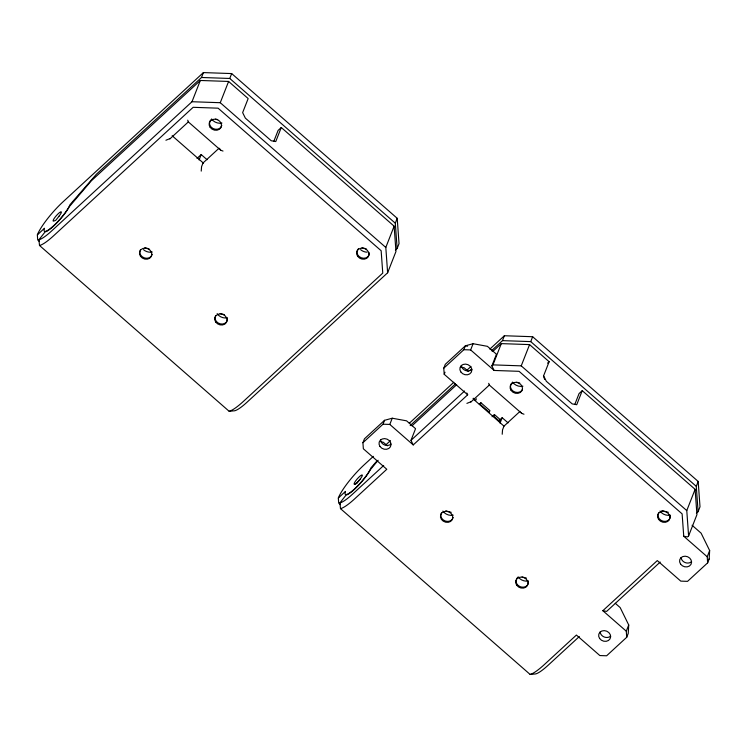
<?xml version="1.0" encoding="UTF-8"?>
<svg xmlns="http://www.w3.org/2000/svg" width="747" height="747" viewBox="0 0 747 747"><rect width="100%" height="100%" fill="white"/><g stroke="black" fill="none" stroke-linecap="round" stroke-linejoin="round"><path stroke-width="1.12" d="M201.232 171.11L201.569 166.665L203.016 162.986L219.086 148.186M502.208 434.259L502.544 429.814L503.982 426.135L520.061 411.336M615.276 603.305L620.178 607.591L628.722 624.978L628.246 633.391L626.724 637.275L606.62 655.782L599.841 655.549L576.404 635.053L544.077 664.821A34.67 6.854 -48.8 0 1 530.099 674.41L340.483 508.632L339.913 502.89L346.02 495.13A20.393 4.034 -48.8 0 0 358.121 485.69A20.393 4.034 -48.8 0 0 370.325 469.788L378.141 460.264M626.724 637.275L626.285 631.196L602.848 610.71L657.295 560.586L680.769 581.119L687.548 581.353L707.652 562.846L709.174 558.961L709.65 550.548L701.106 533.162L692.077 525.262M220.225 149.139L220.757 150.259L223.008 151.062M39.46 241.505L37.705 239.964L37.35 234.875L44.512 228.246A19.571 3.866 -48.8 0 0 53.691 225.697A19.571 3.866 -48.8 0 0 69.957 204.725L96.391 174.247L201.494 77.483L203.399 72.59L231.673 73.57L397.208 218.301L399.029 243.634L397.133 248.527L395.424 250.105M397.133 248.527L395.303 223.194L229.768 78.463L231.673 73.57M395.303 223.194L397.208 218.301M491.358 350.857L502.47 340.632L504.374 335.739L532.648 336.72L698.184 481.451L700.004 506.783L698.109 511.676L696.4 513.245M698.109 511.676L696.279 486.344L530.743 341.612L532.648 336.72M696.279 486.344L698.184 481.451M38.937 239.74A30.59 6.041 -48.8 0 0 51.263 231.29L191.998 101.723L200.327 80.471L228.601 81.451L248.163 98.557L242.644 112.62L245.343 118.11L271.226 140.744L275.755 141.566L281.264 127.504L394.136 226.182L395.957 251.515L387.628 272.776L246.893 402.344A30.59 6.041 -48.8 0 1 234.577 410.794L229.124 411.261L39.507 245.483L38.937 239.74L45.044 231.981A20.393 4.034 -48.8 0 0 57.145 222.541A20.393 4.034 -48.8 0 0 69.35 206.639L91.293 180.849L200.327 80.471M387.628 272.776L385.807 247.444L220.262 102.712L228.601 81.451M199.075 159.97L201.195 154.564L207.096 159.718M273.85 141.239L278.099 130.426L281.264 127.504M385.807 247.444L394.136 226.182M340.483 508.632A34.67 6.854 -48.8 0 0 354.47 499.033L386.787 469.275L363.359 448.788L362.921 442.71L364.443 438.816L384.546 420.309L392.24 418.217L406.573 420.832L415.556 428.685L410.99 440.347L413.24 444.923L467.678 394.808L466.782 392.978M362.921 442.71L383.015 424.203L384.546 420.309M413.24 444.923L389.803 424.436L392.24 418.217M467.678 394.808L444.204 374.284L443.765 368.206L445.287 364.312L465.381 345.805L473.084 343.713L487.417 346.328L496.447 354.218L491.871 365.881L494.122 370.456L519.081 371.324L682.123 513.88L683.738 536.243L707.213 556.767L707.652 562.846M444.204 374.284L445.016 372.211M443.765 368.206L463.859 349.699L465.381 345.805L467.603 346.216M494.122 370.456L470.647 349.932L473.084 343.713M476.371 398.767L475.727 400.42L473.215 398.226M491.871 365.881L492.973 364.872L501.302 343.62L529.576 344.6L549.138 361.707L543.62 375.769L546.318 381.259L572.202 403.894L576.731 404.715L582.24 390.653L695.112 489.332L696.932 514.664L688.603 535.926L687.511 536.934L683.738 536.243M480.891 402.717L480.246 404.37L489.266 412.269L489.92 410.617L480.891 402.717L479.303 404.183M494.43 414.557L493.786 416.21L499.659 421.345L500.303 419.693L494.43 414.557L492.049 416.751M688.603 535.926L686.773 510.593L521.238 365.862L529.576 344.6M500.051 423.119L502.171 417.713L508.072 422.867M574.826 404.388L579.065 393.576L582.24 390.653M626.285 631.196L628.722 624.978M686.773 510.593L695.112 489.332M707.213 556.767L709.65 550.548M170.111 138.55L165.918 140.231M471.086 401.699L466.894 403.38M360.101 479.238L356.692 483.505L354.666 484.243M376.974 460.908L370.932 467.874A19.571 3.866 -48.8 0 1 354.666 488.846A19.571 3.866 -48.8 0 1 345.488 491.395L338.326 498.025L338.68 503.114L340.436 504.645M203.399 72.59L62.972 201.877A30.59 6.041 -48.8 0 0 37.35 234.875M169.858 138.933L188.468 121.789L187.693 120.183M197.003 158.429L201.195 154.564M373.36 456.352L363.948 465.017A30.59 6.041 -48.8 0 0 338.326 498.025M386.208 444.521L390.485 440.581M409.328 423.241L453.849 382.249M466.698 370.419L470.974 366.478M489.817 349.138L504.374 335.739M410.178 425.594L455.474 383.902M470.003 370.521L471.712 368.953M412.008 425.818L456.66 384.714M492.712 351.52L501.302 343.62M383.697 465.484L352.239 494.439A30.59 6.041 -48.8 0 1 339.913 502.89M410.99 440.347L464.578 391.017M470.825 402.082L489.444 384.938L488.669 383.332M547.551 363.163L549.138 361.707M499.659 420.029L502.171 417.713M579.327 636.528L547.868 665.493A30.59 6.041 -48.8 0 1 535.552 673.943L530.099 674.41M660.208 562.061L606.62 611.401L602.848 610.71M707.502 560.502L709.174 558.961M203.016 162.986L203.501 163.378M503.982 426.135L473.122 398.898M201.494 77.483L229.768 78.463M191.998 101.723L220.262 102.712M502.47 340.632L530.743 341.612M463.859 349.699L470.647 349.932M492.973 364.872L521.238 365.862M383.015 424.203L389.803 424.436M460.815 367.141L464.148 367.748L468.248 371.334M381.082 441.85L383.304 442.252L387.385 445.828M523.983 414.212L521.733 413.408L489.117 384.882M215.556 119.025L217.713 119.604M361.959 247.677L366.263 248.844M144.815 247.696L149.12 248.863M516.532 382.175L519.763 383.052M220.057 313.488L224.371 314.655M661.851 510.537L668.313 512.283M445.791 510.845L451.179 512.302M522.106 576.927L526.42 578.094M188.141 121.742L220.757 150.259M172.146 135.749L203.343 163.042M521.733 413.408L521.163 412.671M543.508 376.227L544.684 379.42M471.889 369.532A6.116 5.257 21.4 0 1 465.437 370.475A6.116 5.257 21.4 0 1 461.375 365.376M610.673 636.061A6.116 5.257 21.4 0 1 604.22 636.995A6.116 5.257 21.4 0 1 600.158 631.906M691.601 561.632A6.116 5.257 21.4 0 1 685.148 562.566A6.116 5.257 21.4 0 1 681.087 557.477M391.045 444.035A6.116 5.257 21.4 0 1 384.593 444.979A6.116 5.257 21.4 0 1 380.531 439.88M522.237 389.859A6.321 5.434 21.4 0 1 513.208 391.176A6.321 5.434 21.4 0 1 512.003 382.819M453.093 517.512A6.321 5.434 21.4 0 1 444.997 520.911A6.321 5.434 21.4 0 1 441.43 512.9M670.339 516.056A6.321 5.434 21.4 0 1 662.925 521.154A6.321 5.434 21.4 0 1 658.574 512.881M528.446 581.866A6.321 5.434 21.4 0 1 521.836 587.133A6.321 5.434 21.4 0 1 516.158 580.008M516.681 578.692A6.321 5.434 21.4 0 1 517.578 577.571M453.242 515.178A9.179 7.881 21.4 0 1 442.859 511.069M522.909 386.208A9.179 7.881 21.4 0 1 512.517 382.1M528.484 580.961A9.179 7.881 21.4 0 1 518.101 576.852M670.386 515.15A9.179 7.881 21.4 0 1 659.993 511.051M221.784 125.393A6.321 5.434 21.4 0 1 212.942 128.456A6.321 5.434 21.4 0 1 211.028 119.669M152.117 254.363A6.321 5.434 21.4 0 1 144.022 257.762A6.321 5.434 21.4 0 1 140.464 249.75M369.363 252.906A6.321 5.434 21.4 0 1 361.165 257.743A6.321 5.434 21.4 0 1 358.504 248.611M227.471 318.717A6.321 5.434 21.4 0 1 220.057 323.815A6.321 5.434 21.4 0 1 215.706 315.542M152.267 252.028A9.179 7.881 21.4 0 1 143.433 249.638M221.934 123.059A9.179 7.881 21.4 0 1 211.541 118.95M227.518 317.811A9.179 7.881 21.4 0 1 217.125 313.703M367.104 252.197A9.179 7.881 21.4 0 1 360.568 249.619M229.124 411.261A34.67 6.854 -48.8 0 0 243.102 401.671L382.763 273.094L381.147 250.731L218.105 108.184L193.146 107.307L53.495 235.884A34.67 6.854 -48.8 0 1 39.507 245.483M59.125 216.088L55.717 220.356L53.691 221.093A6.116 1.205 -48.8 0 1 55.213 217.032A6.116 1.205 -48.8 0 1 60.88 211.812A6.116 1.205 -48.8 0 1 59.125 216.088M356.749 482.823A6.116 1.205 -48.8 0 0 362.295 475.064A6.116 1.205 -48.8 0 0 355.609 480.947A6.116 1.205 -48.8 0 0 356.749 482.823M511.116 390.457A6.321 5.434 21.4 0 0 521.854 390.83A6.321 5.434 21.4 0 0 515.888 382.315A6.321 5.434 21.4 0 0 511.116 390.457M441.458 519.426A6.321 5.434 21.4 0 0 452.187 519.8A6.321 5.434 21.4 0 0 446.22 511.284A6.321 5.434 21.4 0 0 441.458 519.426M658.593 519.408A6.321 5.434 21.4 0 0 669.331 519.781A6.321 5.434 21.4 0 0 663.364 511.265A6.321 5.434 21.4 0 0 658.593 519.408M516.7 585.209A6.321 5.434 21.4 0 0 527.429 585.583A6.321 5.434 21.4 0 0 521.462 577.067A6.321 5.434 21.4 0 0 516.7 585.209M599.636 638.508A6.116 5.257 21.4 0 0 610.019 638.872A6.116 5.257 21.4 0 0 604.248 630.627A6.116 5.257 21.4 0 0 599.636 638.508M680.564 564.078A6.116 5.257 21.4 0 0 690.947 564.443A6.116 5.257 21.4 0 0 685.176 556.198A6.116 5.257 21.4 0 0 680.564 564.078M380.008 446.482A6.116 5.257 21.4 0 0 390.392 446.846A6.116 5.257 21.4 0 0 384.621 438.61A6.116 5.257 21.4 0 0 380.008 446.482M460.852 371.978A6.116 5.257 21.4 0 0 471.236 372.342A6.116 5.257 21.4 0 0 465.465 364.106A6.116 5.257 21.4 0 0 460.852 371.978M210.14 127.317A6.321 5.434 21.4 0 0 220.879 127.69A6.321 5.434 21.4 0 0 214.912 119.175A6.321 5.434 21.4 0 0 210.14 127.317M140.483 256.277A6.321 5.434 21.4 0 0 151.211 256.651A6.321 5.434 21.4 0 0 145.245 248.135A6.321 5.434 21.4 0 0 140.483 256.277M357.617 256.258A6.321 5.434 21.4 0 0 368.355 256.632A6.321 5.434 21.4 0 0 362.388 248.116A6.321 5.434 21.4 0 0 357.617 256.258M215.724 322.069A6.321 5.434 21.4 0 0 226.453 322.443A6.321 5.434 21.4 0 0 220.486 313.927A6.321 5.434 21.4 0 0 215.724 322.069"/></g></svg>
